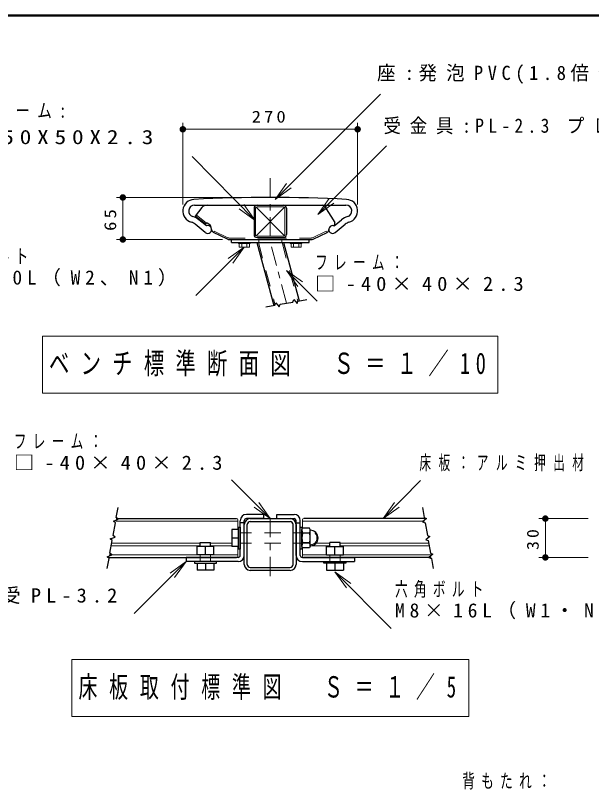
# Model space of a CAD drawing. Units: millimetres on the paper, with parts at other scales. Extents: x -385 to 0, y -19 to 267.
# Drawn here: x -134.3 to -45.3, y 147.4 to 267 of the extents above; entities that cross this region are included whole.
import ezdxf

# ---------------------------------------------------------------- set-up
doc = ezdxf.new("R2010")
doc.units = ezdxf.units.MM
doc.linetypes.add('USER1', pattern=[4.5, 2.5, -2])
doc.linetypes.add('USER2', pattern=[6, 3, -1, 1, -1])
doc.layers.add('LY_1', color=7, linetype='Continuous', lineweight=13)
doc.layers.add('LY_2', color=7, linetype='Continuous', lineweight=13)
doc.styles.add('ＭＳ ゴシック', font='')
doc.styles.get('ＭＳ ゴシック').set_extended_font_data('MS Gothic')

# ---------------------------------------------------------------- blocks, each defined once
blk = doc.blocks.new('open_arrow')
at = {"color": 0, "linetype": 'Continuous', "lineweight": -2}
blk.add_lwpolyline([(7.5, 1.25), (0, 0), (7.5, -1.25)], dxfattribs=at)
blk = doc.blocks.new('filled_dot')
at = {"color": 0, "linetype": 'Continuous', "lineweight": -2, "const_width": 1.25}
blk.add_lwpolyline([(-0.625, 0, 1), (0.625, 0, 1)], format="xyb", close=True, dxfattribs=at)

msp = doc.modelspace()

# ---------------------------------------------------------------- linework, layer by layer
at = {"layer": 'LY_1'}
for p, q in [((-94.154, 238.578), (-77.89, 254.841)), ((-108.418, 237.784), (-108.418, 250.414)), ((-81.418, 237.784), (-81.418, 250.414)), ((-108.418, 249.414), (-81.418, 249.414)), ((-87.563, 236.252), (-76.956, 246.858)), ((-97.265, 235.314), (-106.969, 245.188)), ((-95.918, 238.884), (-118.685, 238.884)), ((-117.685, 232.384), (-117.685, 238.884)), ((-97.188, 237.224), (-97.188, 233.144)), ((-97.101, 237.404), (-92.735, 232.964)), ((-92.735, 237.404), (-97.101, 232.964)), ((-96.958, 237.454), (-92.878, 237.454)), ((-92.648, 237.224), (-92.648, 233.144)), ((-102.28, 232.384), (-118.685, 232.384)), ((-96.958, 232.914), (-92.878, 232.914)), ((-98.918, 231.224), (-106.418, 223.723)), ((-92.418, 227.614), (-87.667, 222.864)), ((-130.068, 217.46), (-130.068, 208.66)), ((-59.768, 217.46), (-130.068, 217.46)), ((-59.768, 208.66), (-59.768, 217.46)), ((-130.068, 208.66), (-59.768, 208.66)), ((-94.918, 189.253), (-100.886, 195.221)), ((-77.473, 189.253), (-71.704, 195.135)), ((-45.798, 189.253), (-53.427, 189.253)), ((-52.427, 183.253), (-52.427, 189.253)), ((-45.798, 183.253), (-53.427, 183.253)), ((-107.918, 182.613), (-115.913, 174.617)), ((-84.918, 181.033), (-76.25, 172.285)), ((-125.568, 167.463), (-125.568, 158.663)), ((-64.268, 167.463), (-125.568, 167.463)), ((-64.268, 158.663), (-64.268, 167.463)), ((-125.568, 158.663), (-64.268, 158.663))]:
    msp.add_line(p, q, dxfattribs=at)
at = {"layer": 'LY_1', "linetype": 'USER2'}
for p, q in [((-94.918, 241.851), (-94.918, 231.934)), ((-92.402, 222.545), (-94.918, 231.934)), ((-94.918, 180.373), (-94.918, 189.893))]:
    msp.add_line(p, q, dxfattribs=at)
at = {"layer": 'LY_1', "lineweight": 25}
for p, q in [((-106.618, 237.684), (-83.218, 237.684)), ((-105.468, 237.303), (-106.501, 235.992)), ((-97.418, 237.224), (-97.418, 233.144)), ((-92.418, 237.224), (-92.418, 233.144)), ((-86.53, 237.541), (-84.962, 234.99)), ((-104.93, 234.754), (-106.501, 235.992)), ((-104.949, 233.47), (-106.508, 234.752)), ((-104.779, 234.496), (-105.937, 235.447)), ((-85.057, 234.496), (-83.899, 235.447)), ((-84.887, 233.47), (-83.327, 234.752)), ((-101.542, 232.444), (-103.686, 233.484)), ((-88.294, 232.444), (-86.149, 233.484)), ((-101.28, 232.384), (-94.918, 232.384)), ((-96.958, 232.684), (-92.878, 232.684)), ((-94.918, 232.384), (-88.556, 232.384)), ((-95.918, 189.893), (-98.598, 189.893)), ((-95.918, 189.253), (-98.598, 189.253)), ((-95.918, 189.253), (-95.918, 189.893)), ((-93.918, 189.253), (-93.918, 189.893)), ((-93.918, 189.893), (-91.238, 189.893)), ((-93.918, 189.253), (-91.238, 189.253)), ((-99.798, 184.553), (-99.798, 187.953)), ((-99.798, 187.953), (-99.558, 187.953)), ((-99.558, 183.573), (-99.558, 188.933)), ((-98.918, 188.613), (-99.558, 188.613)), ((-99.558, 187.953), (-99.558, 184.553)), ((-98.918, 183.573), (-98.918, 188.933)), ((-90.918, 183.573), (-90.918, 188.933)), ((-90.918, 188.613), (-90.278, 188.613)), ((-90.278, 183.573), (-90.278, 188.933)), ((-90.278, 184.553), (-90.278, 187.953)), ((-90.278, 187.953), (-90.038, 187.953)), ((-90.038, 187.953), (-90.038, 184.553)), ((-99.798, 187.553), (-100.858, 187.553)), ((-100.858, 187.553), (-100.858, 184.953)), ((-90.038, 187.552), (-89.922, 187.753)), ((-90.038, 184.954), (-90.038, 187.552)), ((-88.854, 187.753), (-89.922, 187.753)), ((-88.854, 187.003), (-89.922, 187.003)), ((-88.738, 187.552), (-88.854, 187.753)), ((-88.738, 184.954), (-88.738, 187.552)), ((-105.718, 184.953), (-105.718, 185.573)), ((-105.718, 185.573), (-104.118, 185.573)), ((-104.118, 184.953), (-104.118, 185.573)), ((-99.798, 186.253), (-100.858, 186.253)), ((-88.854, 185.503), (-89.922, 185.503)), ((-85.718, 184.953), (-85.718, 185.573)), ((-84.118, 185.573), (-85.718, 185.573)), ((-84.118, 184.953), (-84.118, 185.573)), ((-103.618, 184.953), (-106.218, 184.953)), ((-106.218, 183.653), (-106.218, 184.953)), ((-104.918, 183.653), (-104.918, 184.953)), ((-103.618, 183.653), (-103.618, 184.953)), ((-99.798, 184.953), (-100.858, 184.953)), ((-99.558, 184.553), (-99.798, 184.553)), ((-90.038, 184.553), (-90.278, 184.553)), ((-90.038, 184.954), (-89.922, 184.753)), ((-88.854, 184.753), (-89.922, 184.753)), ((-88.738, 184.954), (-88.854, 184.753)), ((-86.218, 184.953), (-83.618, 184.953)), ((-86.218, 183.653), (-86.218, 184.953)), ((-84.918, 183.653), (-84.918, 184.953)), ((-83.618, 183.653), (-83.618, 184.953)), ((-99.878, 183.253), (-107.918, 183.253)), ((-107.918, 183.253), (-107.918, 182.613)), ((-103.618, 183.653), (-106.218, 183.653)), ((-89.958, 183.253), (-81.918, 183.253)), ((-86.218, 183.653), (-83.618, 183.653)), ((-81.918, 183.253), (-81.918, 182.613)), ((-99.878, 182.613), (-107.918, 182.613)), ((-103.218, 182.613), (-106.618, 182.613)), ((-106.618, 182.613), (-106.618, 182.373)), ((-106.618, 182.373), (-103.218, 182.373)), ((-106.218, 182.373), (-106.218, 181.313)), ((-104.918, 182.373), (-104.918, 181.313)), ((-103.618, 182.373), (-103.618, 181.313)), ((-103.218, 182.373), (-103.218, 182.613)), ((-89.958, 182.613), (-81.918, 182.613)), ((-86.618, 182.613), (-83.218, 182.613)), ((-86.618, 182.373), (-86.618, 182.613)), ((-83.218, 182.373), (-86.618, 182.373)), ((-86.218, 182.373), (-86.218, 181.313)), ((-84.918, 182.373), (-84.918, 181.313)), ((-83.618, 182.373), (-83.618, 181.313)), ((-83.218, 182.613), (-83.218, 182.373)), ((-103.618, 181.313), (-106.218, 181.313)), ((-86.218, 181.313), (-83.618, 181.313))]:
    msp.add_line(p, q, dxfattribs=at)
at = {"layer": 'LY_1', "linetype": 'USER1'}
for p, q in [((-104.787, 234.935), (-106.358, 236.172)), ((-104.787, 234.935), (-104.93, 234.754)), ((-103.667, 233.475), (-103.567, 233.682)), ((-101.441, 232.651), (-103.567, 233.682)), ((-88.394, 232.651), (-86.269, 233.682)), ((-86.168, 233.475), (-86.269, 233.682)), ((-101.28, 232.614), (-94.918, 232.614)), ((-96.688, 232.384), (-96.688, 231.934)), ((-94.918, 232.614), (-88.556, 232.614)), ((-93.148, 232.384), (-93.148, 231.934)), ((-96.75, 231.934), (-94.152, 222.237)), ((-93.085, 231.934), (-90.652, 222.854)), ((-88.798, 187.053), (-99.558, 187.053)), ((-88.798, 185.453), (-88.798, 187.053)), ((-88.798, 185.453), (-99.558, 185.453)), ((-105.718, 183.653), (-105.718, 182.613)), ((-104.118, 183.653), (-104.118, 182.613)), ((-85.718, 183.653), (-85.718, 182.613)), ((-84.118, 183.653), (-84.118, 182.613))]:
    msp.add_line(p, q, dxfattribs=at)
at = {"layer": 'LY_1', "color": 4, "lineweight": 25}
for p, q in [((-100.918, 231.934), (-100.918, 232.384)), ((-100.918, 232.384), (-88.918, 232.384)), ((-88.918, 231.934), (-88.918, 232.384)), ((-100.918, 231.934), (-88.918, 231.934)), ((-96.988, 231.934), (-94.379, 222.197)), ((-92.847, 231.934), (-90.425, 222.894))]:
    msp.add_line(p, q, dxfattribs=at)
at = {"layer": 'LY_1', "color": 4}
for p, q in [((-99.818, 231.774), (-99.818, 231.934)), ((-98.018, 231.774), (-99.818, 231.774)), ((-99.708, 231.224), (-99.708, 231.774)), ((-98.128, 231.224), (-99.708, 231.224)), ((-99.313, 231.224), (-99.313, 231.774)), ((-98.523, 231.224), (-98.523, 231.774)), ((-98.128, 231.224), (-98.128, 231.774)), ((-98.018, 231.774), (-98.018, 231.934)), ((-91.818, 231.774), (-91.818, 231.934)), ((-91.818, 231.774), (-90.018, 231.774)), ((-91.708, 231.224), (-91.708, 231.774)), ((-91.708, 231.224), (-90.128, 231.224)), ((-91.313, 231.224), (-91.313, 231.774)), ((-90.523, 231.224), (-90.523, 231.774)), ((-90.128, 231.224), (-90.128, 231.774)), ((-90.018, 231.774), (-90.018, 231.934))]:
    msp.add_line(p, q, dxfattribs=at)
at = {"layer": 'LY_1', "color": 2, "lineweight": 25}
for p, q in [((-118.723, 189.253), (-100.118, 189.253)), ((-71.113, 189.253), (-89.718, 189.253)), ((-119.781, 183.253), (-100.118, 183.253)), ((-70.055, 183.253), (-89.718, 183.253))]:
    msp.add_line(p, q, dxfattribs=at)
at = {"layer": 'LY_1', "color": 2}
for p, q in [((-99.918, 189.053), (-99.918, 187.553)), ((-89.918, 189.053), (-89.918, 187.753)), ((-118.723, 188.853), (-99.918, 188.853)), ((-71.113, 188.853), (-89.918, 188.853)), ((-119.393, 185.453), (-105.718, 185.453)), ((-104.118, 185.453), (-100.858, 185.453)), ((-85.718, 185.453), (-87.798, 185.453)), ((-70.442, 185.453), (-84.118, 185.453)), ((-119.463, 185.053), (-105.718, 185.053)), ((-104.118, 185.053), (-100.858, 185.053)), ((-99.918, 184.953), (-99.918, 183.453)), ((-89.918, 184.753), (-89.918, 183.453)), ((-85.718, 185.053), (-88.738, 185.053)), ((-70.372, 185.053), (-84.118, 185.053)), ((-119.781, 183.653), (-99.918, 183.653)), ((-70.055, 183.653), (-89.918, 183.653))]:
    msp.add_line(p, q, dxfattribs=at)
at = {"layer": 'LY_1', "color": 3, "lineweight": 25}
for p, q in [((-97.998, 189.253), (-91.838, 189.253)), ((-98.918, 182.173), (-98.918, 188.333)), ((-98.458, 182.173), (-98.458, 188.333)), ((-97.998, 188.793), (-91.838, 188.793)), ((-91.378, 182.173), (-91.378, 188.333)), ((-90.918, 188.333), (-90.918, 182.173)), ((-97.998, 181.713), (-91.838, 181.713)), ((-91.838, 181.253), (-97.998, 181.253))]:
    msp.add_line(p, q, dxfattribs=at)
at = {"layer": 'LY_1', "lineweight": 25}
for points in [[(-95.578, 221.986), (-94.188, 222.231), (-94.051, 222.606), (-93.537, 221.994), (-93.4, 222.369), (-91.431, 222.717), (-91.294, 223.093), (-90.78, 222.48), (-90.643, 222.856), (-89.253, 223.101)], [(-120.085, 181.525), (-119.807, 183.102), (-120.114, 183.359), (-119.362, 183.632), (-119.669, 183.89), (-119.321, 185.859), (-119.628, 186.116), (-118.876, 186.39), (-119.182, 186.647), (-118.835, 188.617), (-119.141, 188.874), (-118.39, 189.147), (-118.696, 189.404), (-118.418, 190.981)], [(-71.417, 190.981), (-71.139, 189.404), (-70.763, 189.268), (-71.376, 188.753), (-71, 188.617), (-70.653, 186.647), (-70.277, 186.51), (-70.89, 185.996), (-70.514, 185.859), (-70.167, 183.89), (-69.791, 183.753), (-70.404, 183.239), (-70.028, 183.102), (-69.75, 181.525)]]:
    msp.add_lwpolyline(points, dxfattribs=at)
for centre, radius, start, end in [((-106.618, 236.784), 1.8, 92.9376, 255.20152), ((-94.918, 8.784), 230.1, 87.0624, 92.9376), ((-83.218, 236.784), 1.8, 284.79848, 87.0624), ((-106.618, 236.784), 0.9, 90, 255.20152), ((-104.682, 236.684), 1, 90, 141.7695), ((-96.958, 237.224), 0.46, 90, 180), ((-92.878, 237.224), 0.46, 0, 90), ((-86.785, 237.384), 0.3, 31.57, 89.99998), ((-83.218, 236.784), 0.9, 284.79848, 90), ((-107.461, 233.593), 2.4, 50.58154, 75.20152), ((-82.375, 233.593), 2.4, 104.79848, 129.41845), ((-107.461, 233.593), 1.5, 50.58154, 75.20152), ((-104.568, 233.934), 0.6, 230.58155, 110.58154), ((-104.721, 234.695), 0.2, 72.06221, 141.7695), ((-104.968, 233.934), 1, 0, 72.06221), ((-85.268, 233.934), 0.6, 69.41846, 309.41847), ((-85.218, 234.833), 0.3, 266.81546, 31.57001), ((-82.375, 233.593), 1.5, 104.79848, 129.41845), ((-103.468, 233.934), 0.5, 179.99999, 244.1259), ((-86.368, 233.934), 0.5, 295.87411, 0), ((-101.28, 232.984), 0.6, 244.1259, 270), ((-96.958, 233.144), 0.46, 179.99999, 270), ((-92.878, 233.144), 0.46, 270, 0), ((-88.556, 232.984), 0.6, 270, 295.87411), ((-98.598, 188.933), 0.96, 90, 180), ((-98.598, 188.933), 0.32, 90, 180), ((-91.238, 188.933), 0.96, 0, 90), ((-91.238, 188.933), 0.32, 0, 90), ((-88.681, 187.552), 1.357, 180, 203.86351), ((-87.556, 186.253), 2.482, 162.41248, 197.58757), ((-90.095, 187.552), 1.357, 336.13561, 0.00002), ((-91.22, 186.253), 2.482, 342.41244, 17.58754), ((-88.738, 186.253), 1.2, 270.00001, 90), ((-88.681, 184.954), 1.357, 156.13559, 180), ((-90.095, 184.954), 1.357, 0.00002, 23.86442), ((-99.878, 183.573), 0.96, 270, 0), ((-99.878, 183.573), 0.32, 270, 0), ((-89.958, 183.573), 0.96, 180, 270), ((-89.958, 183.573), 0.32, 180, 270)]:
    msp.add_arc(centre, radius, start, end, dxfattribs=at)
at = {"layer": 'LY_1'}
for centre, start, end in [((-96.958, 237.224), 90, 180), ((-92.878, 237.224), 0, 90), ((-96.958, 233.144), 179.99999, 270), ((-92.878, 233.144), 270, 0)]:
    msp.add_arc(centre, 0.23, start, end, dxfattribs=at)
at = {"layer": 'LY_1', "linetype": 'USER1'}
for centre, radius, start, end in [((-101.28, 232.984), 0.37, 244.1259, 270), ((-88.556, 232.984), 0.37, 270, 295.87411), ((-88.738, 186.253), 1.04, 270.00001, 90)]:
    msp.add_arc(centre, radius, start, end, dxfattribs=at)
at = {"layer": 'LY_1', "color": 2}
for centre, start, end in [((-100.118, 189.053), 0, 90), ((-89.718, 189.053), 90, 180), ((-100.118, 183.453), 270, 0), ((-89.718, 183.453), 180, 270)]:
    msp.add_arc(centre, 0.2, start, end, dxfattribs=at)
at = {"layer": 'LY_1', "color": 3, "lineweight": 25}
for centre, radius, start, end in [((-97.998, 188.333), 0.92, 90, 180), ((-91.838, 188.333), 0.92, 0, 90), ((-97.998, 188.333), 0.46, 90, 180), ((-91.838, 188.333), 0.46, 0, 90), ((-97.998, 182.173), 0.92, 180, 270), ((-97.998, 182.173), 0.46, 180, 270), ((-91.838, 182.173), 0.46, 270, 0), ((-91.838, 182.173), 0.92, 270, 0)]:
    msp.add_arc(centre, radius, start, end, dxfattribs=at)
at = {"layer": 'LY_2', "lineweight": 50}
msp.add_line((0, 267), (-385, 267), dxfattribs=at)

# ---------------------------------------------------------------- block references
at = {"layer": 'LY_1', "xscale": 0.4, "yscale": 0.4}
msp.add_blockref('filled_dot', (-108.418, 249.414), dxfattribs=at)
for name, p, rotation in [('filled_dot', (-81.418, 249.414), 180), ('open_arrow', (-94.154, 238.578), 45), ('filled_dot', (-117.685, 238.884), 270), ('open_arrow', (-87.563, 236.252), 45), ('open_arrow', (-97.265, 235.314), 134.5), ('filled_dot', (-117.685, 232.384), 90), ('open_arrow', (-98.918, 231.224), 225), ('open_arrow', (-92.418, 227.614), 315), ('open_arrow', (-94.918, 189.253), 135), ('open_arrow', (-77.473, 189.253), 45.6), ('filled_dot', (-52.427, 189.253), 270), ('filled_dot', (-52.427, 183.253), 90), ('open_arrow', (-107.918, 182.613), 225), ('open_arrow', (-84.918, 181.033), 314.7)]:
    msp.add_blockref(name, p, dxfattribs=dict(at, rotation=rotation))

# ---------------------------------------------------------------- texts
at = {"layer": 'LY_1', "style": 'ＭＳ ゴシック'}
for s, insert, char_height, attachment_point in [('\\T1.5;\\W0.95;座:発泡PVC(1.8倍発泡)', (-78.416, 257.841), 2.199, 4), ('\\T1.5;\\W0.75;座フレーム:', (-144.396, 252.188), 2.199, 4), ('\\T1.33;\\W1.15;270', (-94.918, 250.414), 1.833, 8), ('\\T1.5;\\W0.9;受金具:PL-2.3\\~プレス加工', (-77.423, 249.858), 2.199, 4), ('\\T1.5;\\W1.2;□-50X50X2.3', (-144.396, 248.188), 2.199, 4), ('\\T1.5;\\W0.65;六角ボルト', (-145.952, 229.673), 2.199, 4), ('\\T1.5;\\W0.65;フレーム：', (-87.988, 228.814), 2.199, 4), ('\\T1.5;M8×20L（W2、N1）', (-145.952, 226.373), 2.199, 4), ('\\T1.5;\\W1.05;□-40×40×2.3', (-87.988, 225.514), 2.199, 4), ('\\T1.55;\\W0.7;ベンチ標準断面図\u3000Ｓ＝１／10', (-94.918, 213.06), 3.299, 5), ('\\T1.5;\\W0.65;フレーム：', (-134.512, 201.171), 2.199, 4), ('\\T1.5;\\W1.05;□-40×40×2.3', (-134.512, 197.871), 2.199, 4), ('\\T1.64;\\W0.6;床板：アルミ押出材', (-71.875, 197.785), 2.199, 4), ('\\T1.5;\\W0.65;六角ボルト', (-75.639, 178.235), 2.199, 4), ('\\T1.5;\\W1.05;床受PL-3.2', (-141.333, 177.267), 2.199, 4), ('\\T1.5;M8×16L（W1・N1）', (-75.639, 174.935), 2.199, 4), ('\\T1.62;\\W0.65;床板取付標準図\u3000Ｓ＝１／5', (-94.918, 163.063), 3.299, 5), ('\\T1.5;\\W0.65;背もたれ：', (-65.256, 148.613), 2.199, 4)]:
    msp.add_mtext(s, dxfattribs=dict(at, insert=insert, char_height=char_height, attachment_point=attachment_point))
at = {"layer": 'LY_1', "char_height": 1.833, "attachment_point": 8, "rotation": 90, "style": 'ＭＳ ゴシック'}
for s, insert in [('\\T1.34;\\W1.15;65', (-118.685, 235.634)), ('\\T1.34;\\W1.1;30', (-53.427, 186.253))]:
    msp.add_mtext(s, dxfattribs=dict(at, insert=insert))

doc.saveas('drawing.dxf')
